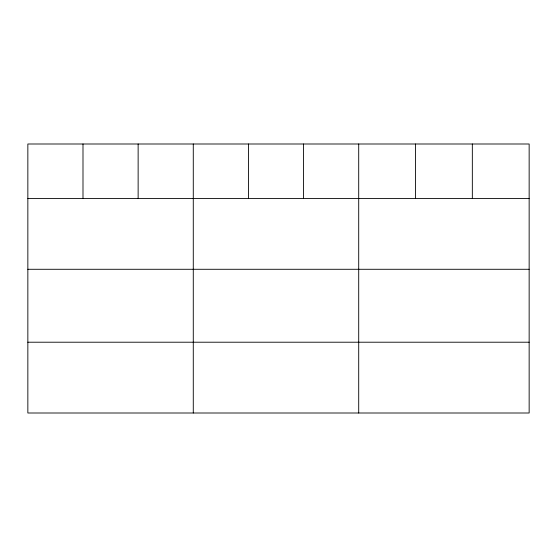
<?xml version="1.0" encoding="UTF-8"?>
<svg xmlns="http://www.w3.org/2000/svg" width="557" height="557" viewBox="0 0 557 557"><rect width="100%" height="100%" fill="white"/><g stroke="black" fill="none" stroke-linecap="round" stroke-linejoin="round"><path stroke-width="0.84" d="M529.15 269.282L529.15 143.998L27.85 143.998L27.85 413.002L529.15 413.002L529.15 269.282L27.85 269.282M27.85 198.501L529.15 198.501M27.85 342.214L529.15 342.214M472.336 143.998L472.336 198.501M415.522 143.998L415.522 198.501M358.708 143.998L358.708 413.002M303.565 143.998L303.565 198.501M248.422 143.998L248.422 198.501M193.279 143.998L193.279 413.002M138.136 143.998L138.136 198.501M82.993 143.998L82.993 198.501"/></g></svg>
